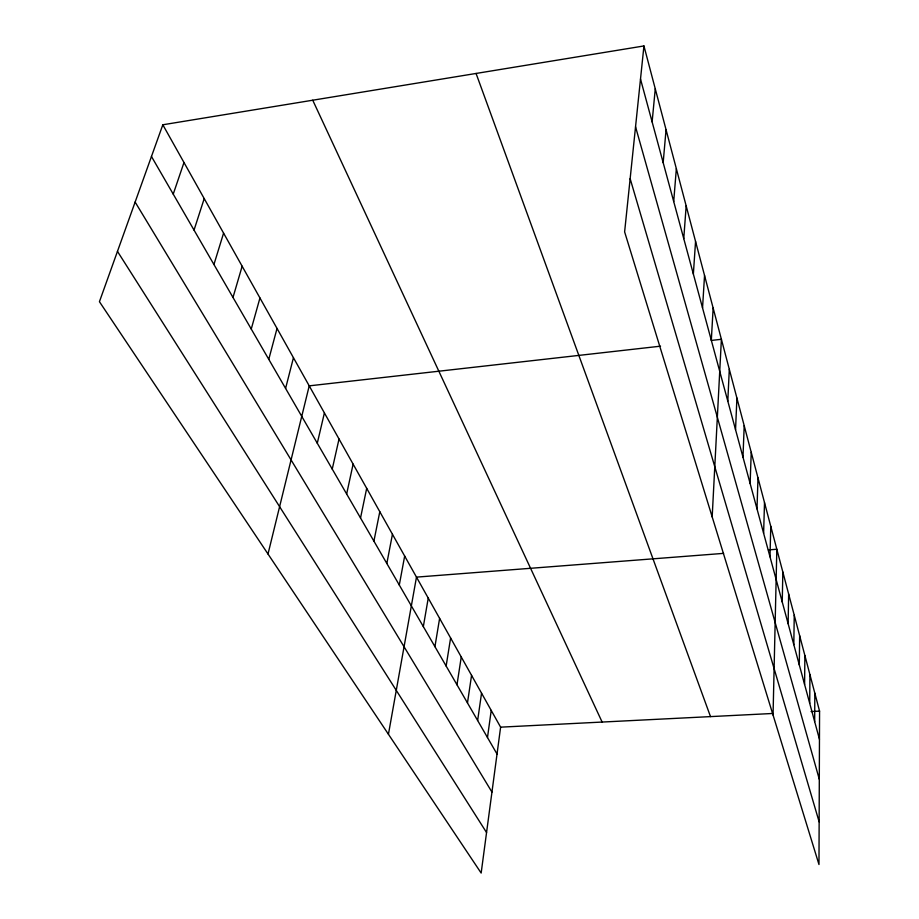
<?xml version="1.0" encoding="UTF-8"?>
<svg xmlns="http://www.w3.org/2000/svg" width="919" height="919" viewBox="0 0 919 919"><rect width="100%" height="100%" fill="white"/><g stroke="black" fill="none" stroke-linecap="round" stroke-linejoin="round"><path stroke-width="1.38" d="M643.943 45.95L819.564 711.122L818.978 864.526L624.621 231.875L643.943 45.95L162.824 124.777L99.436 301.696L481.154 873.05L500.614 727.159L162.824 124.777M814.671 721.622L814.831 693.179M809.708 703.345L809.938 674.661M804.596 684.448L804.883 655.511M799.3 664.908L799.656 635.707M793.809 644.678L794.246 615.225M788.134 623.725L788.651 594.007M782.241 602.002L782.839 572.032M773.051 715.016L776.831 549.252L768.456 549.907M769.996 556.799L770.777 526.334M763.62 533.284L764.505 502.567M757.003 508.862L757.991 477.914M750.122 483.497L751.237 452.309M742.977 457.122L744.206 425.704M735.545 429.69L736.912 398.053M727.802 401.132L729.307 369.266M712.179 516.903L721.392 339.295L711.455 340.421M711.317 340.317L713.144 308.06M702.541 307.911L704.54 275.47M693.363 274.046L695.557 241.444M683.759 238.63L686.171 205.879M673.707 201.548L676.35 168.659M663.173 162.674L666.057 129.694M652.122 121.894L655.27 88.833M487.484 737.532L491.228 710.421M477.639 720.507L481.545 693.167M467.472 702.932L471.562 675.362M456.984 684.781L461.258 656.982M446.14 666.034L450.609 637.993M434.928 646.654L439.615 618.384M423.337 626.62L428.243 598.097M388.438 734.27L416.479 577.121L723.598 553.376M399.294 585.035L404.67 556.052M386.83 563.473L392.447 534.261M373.907 541.142L379.8 511.711M360.524 517.994L366.692 488.345M346.647 493.997L353.114 464.118M332.241 469.092L339.031 439.006M317.285 443.234L324.407 412.93M268.003 554.008L309.221 385.854L660.531 346.176M285.591 388.415L293.448 357.709M268.773 359.329L277.033 328.439M251.255 329.036L259.951 297.974M232.989 297.457L242.145 266.234M213.932 264.511L223.581 233.139M194.035 230.095L204.213 198.596M173.232 194.127L183.984 162.502M500.614 727.159L772.982 713.466M811.075 711.547L819.564 711.122M117.46 251.369L486.553 832.534M135.127 202.065L491.952 792.086M151.463 156.483L497.03 754.039M312.736 100.217L602.129 722.058M476.065 73.451L710.502 716.602M630.147 178.665L819.139 821.827M635.546 126.788L819.3 779.266M640.509 79.045L819.461 739.301"/></g></svg>
